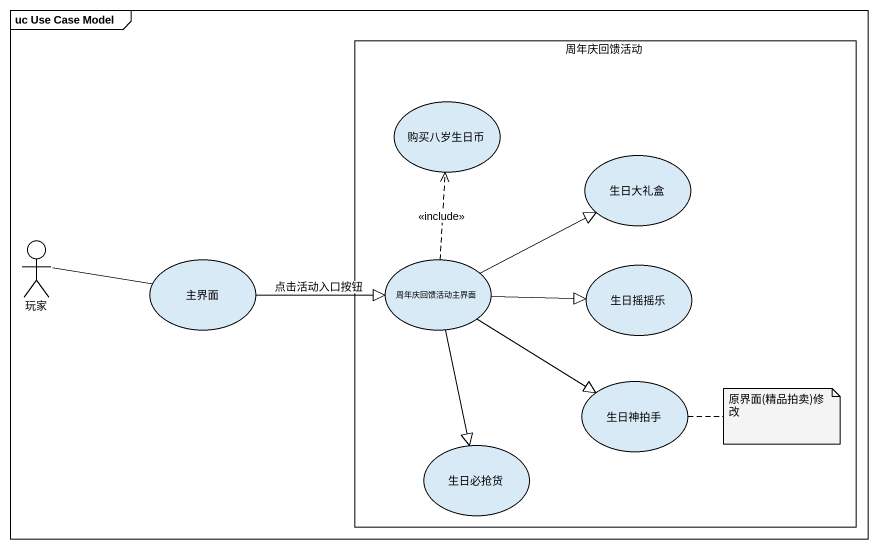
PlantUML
@startuml
mainframe uc Use Case Model
rectangle 周年庆回馈活动 {
  usecase 购买八岁生日币
  usecase 生日大礼盒
  usecase 周年庆回馈活动主界面
  usecase 生日摇摇乐
  usecase 生日神拍手
  usecase 生日必抢货
}
actor 玩家
usecase 主界面
玩家 -right- 主界面
主界面 -right-|> 周年庆回馈活动主界面 : 点击活动入口按钮
周年庆回馈活动主界面 .up.> 购买八岁生日币 : <<include>>
周年庆回馈活动主界面 -right-|> 生日大礼盒
周年庆回馈活动主界面 -right-|> 生日摇摇乐
周年庆回馈活动主界面 --|> 生日神拍手
周年庆回馈活动主界面 --|> 生日必抢货
note right of 生日神拍手 : 原界面(精品拍卖)修改
@enduml
